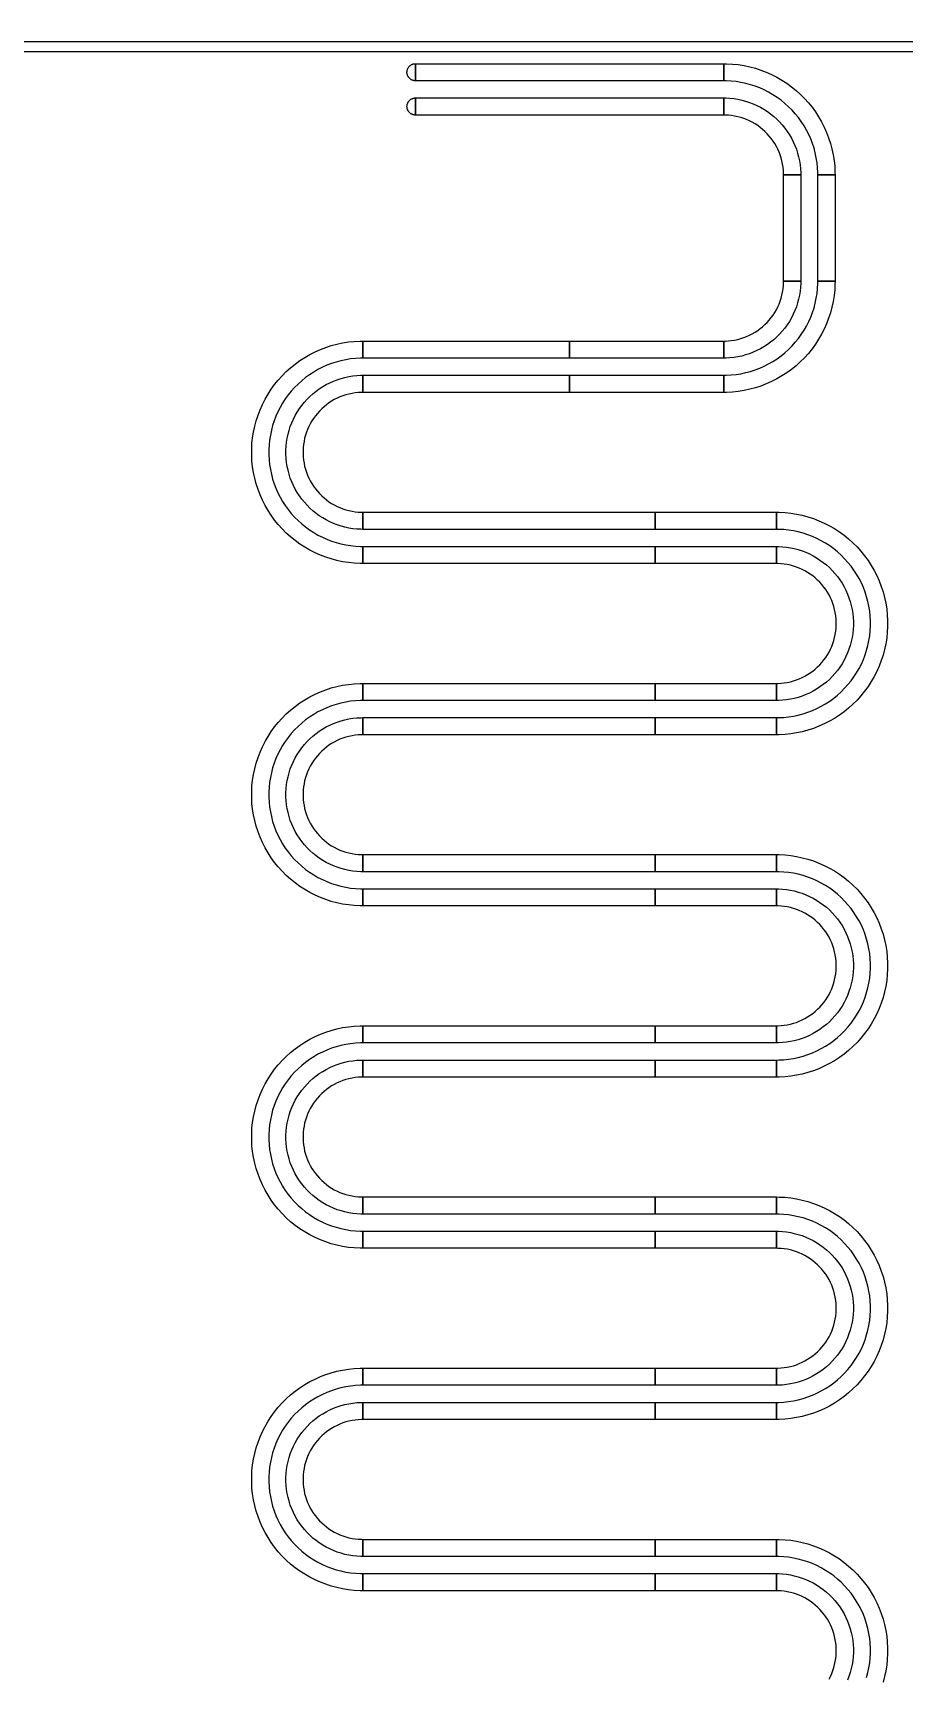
# Model space of a CAD drawing. Extents: x -50000 to 50000, y -50000 to 50000.
# Drawn here: x -32708 to -32200, y -26160 to -25200 of the extents above; entities that cross this region are included whole.
import ezdxf

# ---------------------------------------------------------------- set-up
doc = ezdxf.new("R2010")
doc.units = 0
for name, color, linetype in [('BASEMETAL', 3, 'CONTINUOUS'), ('BUSMAIN', 4, 'CONTINUOUS'), ('FRAME', 14, 'CONTINUOUS')]:
    doc.layers.add(name, color=color, linetype=linetype)

# ---------------------------------------------------------------- blocks, each defined once
blk = doc.blocks.new('CHIP_QSEARCH')
at = {"layer": 'BASEMETAL'}
for points in [[(3415, 3472), (3414.738, 3472.007), (3414.477, 3472.027), (3414.218, 3472.062), (3413.96, 3472.109), (3413.706, 3472.17), (3413.455, 3472.245), (3413.208, 3472.332), (3412.966, 3472.432), (3412.73, 3472.545), (3412.5, 3472.67), (3412.277, 3472.807), (3412.061, 3472.955), (3411.853, 3473.114), (3411.654, 3473.284), (3411.464, 3473.464), (3411.284, 3473.654), (3411.114, 3473.853), (3410.955, 3474.061), (3410.807, 3474.277), (3410.67, 3474.5), (3410.545, 3474.73), (3410.432, 3474.966), (3410.332, 3475.208), (3410.245, 3475.455), (3410.17, 3475.706), (3410.109, 3475.96), (3410.062, 3476.218), (3410.027, 3476.477), (3410.007, 3476.738), (3410, 3477), (3410.007, 3477.262), (3410.027, 3477.523), (3410.062, 3477.782), (3410.109, 3478.04), (3410.17, 3478.294), (3410.245, 3478.545), (3410.332, 3478.792), (3410.432, 3479.034), (3410.545, 3479.27), (3410.67, 3479.5), (3410.807, 3479.723), (3410.955, 3479.939), (3411.114, 3480.147), (3411.284, 3480.346), (3411.464, 3480.536), (3411.654, 3480.716), (3411.853, 3480.886), (3412.061, 3481.045), (3412.277, 3481.193), (3412.5, 3481.33), (3412.73, 3481.455), (3412.966, 3481.568), (3413.208, 3481.668), (3413.455, 3481.755), (3413.706, 3481.83), (3413.96, 3481.891), (3414.218, 3481.938), (3414.477, 3481.973), (3414.738, 3481.993), (3415, 3482)], [(3415, 3472), (3415, 3482), (3595, 3482), (3595, 3472)], [(3650, 3417), (3649.981, 3418.44), (3649.83, 3421.315), (3649.529, 3424.179), (3649.079, 3427.023), (3648.48, 3429.839), (3647.735, 3432.621), (3646.845, 3435.359), (3645.813, 3438.048), (3644.642, 3440.678), (3643.335, 3443.244), (3641.895, 3445.737), (3640.327, 3448.152), (3638.634, 3450.482), (3636.822, 3452.72), (3634.896, 3454.86), (3632.86, 3456.896), (3630.72, 3458.822), (3628.482, 3460.634), (3626.152, 3462.327), (3623.737, 3463.895), (3621.244, 3465.335), (3618.678, 3466.642), (3616.048, 3467.813), (3613.359, 3468.845), (3610.621, 3469.735), (3607.839, 3470.48), (3605.023, 3471.079), (3602.179, 3471.529), (3599.315, 3471.83), (3596.44, 3471.981), (3595, 3472), (3595, 3482), (3596.702, 3481.978), (3600.1, 3481.8), (3603.484, 3481.444), (3606.845, 3480.912), (3610.174, 3480.204), (3613.461, 3479.323), (3616.697, 3478.272), (3619.874, 3477.052), (3622.983, 3475.668), (3626.015, 3474.123), (3628.962, 3472.422), (3631.816, 3470.568), (3634.569, 3468.568), (3637.214, 3466.426), (3639.743, 3464.149), (3642.149, 3461.743), (3644.426, 3459.214), (3646.568, 3456.569), (3648.568, 3453.816), (3650.422, 3450.962), (3652.123, 3448.015), (3653.668, 3444.983), (3655.052, 3441.874), (3656.272, 3438.697), (3657.323, 3435.461), (3658.204, 3432.174), (3658.912, 3428.845), (3659.444, 3425.484), (3659.8, 3422.1), (3659.978, 3418.702), (3660, 3417)], [(3415, 3452), (3414.738, 3452.007), (3414.477, 3452.027), (3414.218, 3452.062), (3413.96, 3452.109), (3413.706, 3452.17), (3413.455, 3452.245), (3413.208, 3452.332), (3412.966, 3452.432), (3412.73, 3452.545), (3412.5, 3452.67), (3412.277, 3452.807), (3412.061, 3452.955), (3411.853, 3453.114), (3411.654, 3453.284), (3411.464, 3453.464), (3411.284, 3453.654), (3411.114, 3453.853), (3410.955, 3454.061), (3410.807, 3454.277), (3410.67, 3454.5), (3410.545, 3454.73), (3410.432, 3454.966), (3410.332, 3455.208), (3410.245, 3455.455), (3410.17, 3455.706), (3410.109, 3455.96), (3410.062, 3456.218), (3410.027, 3456.477), (3410.007, 3456.738), (3410, 3457), (3410.007, 3457.262), (3410.027, 3457.523), (3410.062, 3457.782), (3410.109, 3458.04), (3410.17, 3458.294), (3410.245, 3458.545), (3410.332, 3458.792), (3410.432, 3459.034), (3410.545, 3459.27), (3410.67, 3459.5), (3410.807, 3459.723), (3410.955, 3459.939), (3411.114, 3460.147), (3411.284, 3460.346), (3411.464, 3460.536), (3411.654, 3460.716), (3411.853, 3460.886), (3412.061, 3461.045), (3412.277, 3461.193), (3412.5, 3461.33), (3412.73, 3461.455), (3412.966, 3461.568), (3413.208, 3461.668), (3413.455, 3461.755), (3413.706, 3461.83), (3413.96, 3461.891), (3414.218, 3461.938), (3414.477, 3461.973), (3414.738, 3461.993), (3415, 3462)], [(3415, 3452), (3415, 3462), (3595, 3462), (3595, 3452)], [(3630, 3417), (3629.988, 3417.916), (3629.892, 3419.746), (3629.701, 3421.568), (3629.414, 3423.378), (3629.033, 3425.171), (3628.559, 3426.941), (3627.992, 3428.683), (3627.336, 3430.394), (3626.59, 3432.068), (3625.759, 3433.701), (3624.842, 3435.287), (3623.844, 3436.824), (3622.767, 3438.307), (3621.614, 3439.731), (3620.388, 3441.092), (3619.092, 3442.388), (3617.731, 3443.614), (3616.307, 3444.767), (3614.824, 3445.844), (3613.287, 3446.842), (3611.701, 3447.759), (3610.068, 3448.59), (3608.394, 3449.336), (3606.683, 3449.992), (3604.941, 3450.559), (3603.171, 3451.033), (3601.378, 3451.414), (3599.568, 3451.701), (3597.746, 3451.892), (3595.916, 3451.988), (3595, 3452), (3595, 3462), (3596.178, 3461.985), (3598.531, 3461.861), (3600.874, 3461.615), (3603.201, 3461.246), (3605.505, 3460.757), (3607.781, 3460.147), (3610.021, 3459.419), (3612.221, 3458.575), (3614.373, 3457.616), (3616.472, 3456.547), (3618.512, 3455.369), (3620.488, 3454.086), (3622.394, 3452.701), (3624.225, 3451.218), (3625.976, 3449.642), (3627.642, 3447.976), (3629.218, 3446.225), (3630.701, 3444.394), (3632.086, 3442.488), (3633.369, 3440.512), (3634.547, 3438.472), (3635.616, 3436.373), (3636.575, 3434.221), (3637.419, 3432.021), (3638.147, 3429.781), (3638.757, 3427.505), (3639.246, 3425.201), (3639.615, 3422.874), (3639.861, 3420.531), (3639.985, 3418.178), (3640, 3417)], [(3630, 3355), (3630, 3417), (3640, 3417), (3640, 3355)], [(3650, 3355), (3650, 3417), (3660, 3417), (3660, 3355)], [(3595, 3290), (3595, 3300), (3596.44, 3300.019), (3599.315, 3300.17), (3602.179, 3300.471), (3605.023, 3300.921), (3607.839, 3301.52), (3610.621, 3302.265), (3613.359, 3303.155), (3616.048, 3304.187), (3618.678, 3305.358), (3621.244, 3306.665), (3623.737, 3308.105), (3626.152, 3309.673), (3628.482, 3311.366), (3630.72, 3313.178), (3632.86, 3315.104), (3634.896, 3317.14), (3636.822, 3319.28), (3638.634, 3321.518), (3640.327, 3323.848), (3641.895, 3326.263), (3643.335, 3328.756), (3644.642, 3331.322), (3645.813, 3333.952), (3646.845, 3336.641), (3647.735, 3339.379), (3648.48, 3342.161), (3649.079, 3344.977), (3649.529, 3347.821), (3649.83, 3350.685), (3649.981, 3353.56), (3650, 3355), (3660, 3355), (3659.978, 3353.298), (3659.8, 3349.9), (3659.444, 3346.516), (3658.912, 3343.155), (3658.204, 3339.826), (3657.323, 3336.539), (3656.272, 3333.303), (3655.052, 3330.126), (3653.668, 3327.017), (3652.123, 3323.985), (3650.422, 3321.038), (3648.568, 3318.184), (3646.568, 3315.431), (3644.426, 3312.786), (3642.149, 3310.257), (3639.743, 3307.851), (3637.214, 3305.574), (3634.569, 3303.432), (3631.816, 3301.432), (3628.962, 3299.578), (3626.015, 3297.877), (3622.983, 3296.332), (3619.874, 3294.948), (3616.697, 3293.728), (3613.461, 3292.677), (3610.174, 3291.796), (3606.845, 3291.088), (3603.484, 3290.556), (3600.1, 3290.2), (3596.702, 3290.022)], [(3595, 3310), (3595, 3320), (3595.916, 3320.012), (3597.746, 3320.108), (3599.568, 3320.299), (3601.378, 3320.586), (3603.171, 3320.967), (3604.941, 3321.441), (3606.683, 3322.008), (3608.394, 3322.664), (3610.068, 3323.41), (3611.701, 3324.241), (3613.287, 3325.158), (3614.824, 3326.156), (3616.307, 3327.233), (3617.731, 3328.386), (3619.092, 3329.612), (3620.388, 3330.908), (3621.614, 3332.269), (3622.767, 3333.693), (3623.844, 3335.176), (3624.842, 3336.713), (3625.759, 3338.299), (3626.59, 3339.932), (3627.336, 3341.606), (3627.992, 3343.317), (3628.559, 3345.059), (3629.033, 3346.829), (3629.414, 3348.622), (3629.701, 3350.432), (3629.892, 3352.254), (3629.988, 3354.084), (3630, 3355), (3640, 3355), (3639.985, 3353.822), (3639.861, 3351.469), (3639.615, 3349.126), (3639.246, 3346.799), (3638.757, 3344.495), (3638.147, 3342.219), (3637.419, 3339.979), (3636.575, 3337.779), (3635.616, 3335.627), (3634.547, 3333.528), (3633.369, 3331.488), (3632.086, 3329.512), (3630.701, 3327.606), (3629.218, 3325.775), (3627.642, 3324.024), (3625.976, 3322.358), (3624.225, 3320.782), (3622.394, 3319.299), (3620.488, 3317.914), (3618.512, 3316.631), (3616.472, 3315.453), (3614.373, 3314.384), (3612.221, 3313.425), (3610.021, 3312.581), (3607.781, 3311.853), (3605.505, 3311.243), (3603.201, 3310.754), (3600.874, 3310.385), (3598.531, 3310.139), (3596.178, 3310.015)], [(3384.266, 3190), (3382.565, 3190.022), (3379.166, 3190.2), (3375.782, 3190.556), (3372.421, 3191.088), (3369.092, 3191.796), (3365.805, 3192.677), (3362.569, 3193.728), (3359.392, 3194.948), (3356.283, 3196.332), (3353.251, 3197.877), (3350.304, 3199.578), (3347.45, 3201.432), (3344.697, 3203.432), (3342.052, 3205.574), (3339.523, 3207.851), (3337.117, 3210.257), (3334.84, 3212.786), (3332.698, 3215.431), (3330.698, 3218.184), (3328.844, 3221.038), (3327.143, 3223.985), (3325.598, 3227.017), (3324.214, 3230.126), (3322.994, 3233.303), (3321.943, 3236.539), (3321.062, 3239.826), (3320.354, 3243.155), (3319.822, 3246.516), (3319.466, 3249.9), (3319.288, 3253.298), (3319.288, 3256.702), (3319.466, 3260.1), (3319.822, 3263.484), (3320.354, 3266.845), (3321.062, 3270.174), (3321.943, 3273.461), (3322.994, 3276.697), (3324.214, 3279.874), (3325.598, 3282.983), (3327.143, 3286.015), (3328.844, 3288.962), (3330.698, 3291.816), (3332.698, 3294.569), (3334.84, 3297.214), (3337.117, 3299.743), (3339.523, 3302.149), (3342.052, 3304.426), (3344.697, 3306.568), (3347.45, 3308.568), (3350.304, 3310.422), (3353.251, 3312.123), (3356.283, 3313.668), (3359.392, 3315.052), (3362.569, 3316.272), (3365.805, 3317.323), (3369.092, 3318.204), (3372.421, 3318.912), (3375.782, 3319.444), (3379.166, 3319.8), (3382.565, 3319.978), (3384.266, 3320), (3384.266, 3310), (3382.826, 3309.981), (3379.951, 3309.83), (3377.087, 3309.529), (3374.243, 3309.079), (3371.427, 3308.48), (3368.645, 3307.735), (3365.907, 3306.845), (3363.218, 3305.813), (3360.588, 3304.642), (3358.022, 3303.335), (3355.529, 3301.895), (3353.114, 3300.327), (3350.784, 3298.634), (3348.546, 3296.822), (3346.407, 3294.896), (3344.37, 3292.86), (3342.444, 3290.72), (3340.632, 3288.482), (3338.939, 3286.152), (3337.371, 3283.737), (3335.931, 3281.244), (3334.624, 3278.678), (3333.453, 3276.048), (3332.421, 3273.359), (3331.531, 3270.621), (3330.786, 3267.839), (3330.187, 3265.023), (3329.737, 3262.179), (3329.436, 3259.315), (3329.285, 3256.44), (3329.285, 3253.56), (3329.436, 3250.685), (3329.737, 3247.821), (3330.187, 3244.977), (3330.786, 3242.161), (3331.531, 3239.379), (3332.421, 3236.641), (3333.453, 3233.952), (3334.624, 3231.322), (3335.931, 3228.756), (3337.371, 3226.263), (3338.939, 3223.848), (3340.632, 3221.518), (3342.444, 3219.28), (3344.37, 3217.14), (3346.407, 3215.104), (3348.546, 3213.178), (3350.784, 3211.366), (3353.114, 3209.673), (3355.529, 3208.105), (3358.022, 3206.665), (3360.588, 3205.358), (3363.218, 3204.187), (3365.907, 3203.155), (3368.645, 3202.265), (3371.427, 3201.52), (3374.243, 3200.921), (3377.087, 3200.471), (3379.951, 3200.17), (3382.826, 3200.019), (3384.266, 3200)], [(3384.266, 3310), (3384.266, 3320), (3505, 3320), (3505, 3310)], [(3505, 3310), (3505, 3320), (3595, 3320), (3595, 3310)], [(3384.266, 3210), (3383.088, 3210.015), (3380.735, 3210.139), (3378.392, 3210.385), (3376.065, 3210.754), (3373.761, 3211.243), (3371.485, 3211.853), (3369.245, 3212.581), (3367.045, 3213.425), (3364.893, 3214.384), (3362.794, 3215.453), (3360.754, 3216.631), (3358.778, 3217.914), (3356.872, 3219.299), (3355.041, 3220.782), (3353.29, 3222.358), (3351.624, 3224.024), (3350.048, 3225.775), (3348.565, 3227.606), (3347.18, 3229.512), (3345.897, 3231.488), (3344.719, 3233.528), (3343.65, 3235.627), (3342.691, 3237.779), (3341.847, 3239.979), (3341.119, 3242.219), (3340.509, 3244.495), (3340.02, 3246.799), (3339.651, 3249.126), (3339.405, 3251.469), (3339.281, 3253.822), (3339.281, 3256.178), (3339.405, 3258.531), (3339.651, 3260.874), (3340.02, 3263.201), (3340.509, 3265.505), (3341.119, 3267.781), (3341.847, 3270.021), (3342.691, 3272.221), (3343.65, 3274.373), (3344.719, 3276.472), (3345.897, 3278.512), (3347.18, 3280.488), (3348.565, 3282.394), (3350.048, 3284.225), (3351.624, 3285.976), (3353.29, 3287.642), (3355.041, 3289.218), (3356.872, 3290.701), (3358.778, 3292.086), (3360.754, 3293.369), (3362.794, 3294.547), (3364.893, 3295.616), (3367.045, 3296.575), (3369.245, 3297.419), (3371.485, 3298.147), (3373.761, 3298.757), (3376.065, 3299.246), (3378.392, 3299.615), (3380.735, 3299.861), (3383.088, 3299.985), (3384.266, 3300), (3384.266, 3290), (3383.35, 3289.988), (3381.52, 3289.892), (3379.698, 3289.701), (3377.888, 3289.414), (3376.095, 3289.033), (3374.325, 3288.559), (3372.583, 3287.992), (3370.872, 3287.336), (3369.198, 3286.59), (3367.565, 3285.759), (3365.979, 3284.842), (3364.442, 3283.844), (3362.959, 3282.767), (3361.535, 3281.614), (3360.174, 3280.388), (3358.878, 3279.092), (3357.652, 3277.731), (3356.499, 3276.307), (3355.422, 3274.824), (3354.424, 3273.287), (3353.507, 3271.701), (3352.676, 3270.068), (3351.93, 3268.394), (3351.274, 3266.683), (3350.707, 3264.941), (3350.233, 3263.171), (3349.852, 3261.378), (3349.565, 3259.568), (3349.374, 3257.746), (3349.278, 3255.916), (3349.278, 3254.084), (3349.374, 3252.254), (3349.565, 3250.432), (3349.852, 3248.622), (3350.233, 3246.829), (3350.707, 3245.059), (3351.274, 3243.317), (3351.93, 3241.606), (3352.676, 3239.932), (3353.507, 3238.299), (3354.424, 3236.713), (3355.422, 3235.176), (3356.499, 3233.693), (3357.652, 3232.269), (3358.878, 3230.908), (3360.174, 3229.612), (3361.535, 3228.386), (3362.959, 3227.233), (3364.442, 3226.156), (3365.979, 3225.158), (3367.565, 3224.241), (3369.198, 3223.41), (3370.872, 3222.664), (3372.583, 3222.008), (3374.325, 3221.441), (3376.095, 3220.967), (3377.888, 3220.586), (3379.698, 3220.299), (3381.52, 3220.108), (3383.35, 3220.012), (3384.266, 3220)], [(3384.266, 3290), (3384.266, 3300), (3505, 3300), (3505, 3290)], [(3505, 3290), (3505, 3300), (3595, 3300), (3595, 3290)], [(3384.266, 3210), (3384.266, 3220), (3555, 3220), (3555, 3210)], [(3555, 3210), (3555, 3220), (3625.734, 3220), (3625.734, 3210)], [(3625.734, 3090), (3625.734, 3100), (3627.174, 3100.019), (3630.049, 3100.17), (3632.913, 3100.471), (3635.757, 3100.921), (3638.573, 3101.52), (3641.355, 3102.265), (3644.093, 3103.155), (3646.782, 3104.187), (3649.412, 3105.358), (3651.978, 3106.665), (3654.471, 3108.105), (3656.886, 3109.673), (3659.216, 3111.366), (3661.454, 3113.178), (3663.593, 3115.104), (3665.63, 3117.14), (3667.556, 3119.28), (3669.368, 3121.518), (3671.061, 3123.848), (3672.629, 3126.263), (3674.069, 3128.756), (3675.376, 3131.322), (3676.547, 3133.952), (3677.579, 3136.641), (3678.469, 3139.379), (3679.214, 3142.161), (3679.813, 3144.977), (3680.263, 3147.821), (3680.564, 3150.685), (3680.715, 3153.56), (3680.715, 3156.44), (3680.564, 3159.315), (3680.263, 3162.179), (3679.813, 3165.023), (3679.214, 3167.839), (3678.469, 3170.621), (3677.579, 3173.359), (3676.547, 3176.048), (3675.376, 3178.678), (3674.069, 3181.244), (3672.629, 3183.737), (3671.061, 3186.152), (3669.368, 3188.482), (3667.556, 3190.72), (3665.63, 3192.86), (3663.593, 3194.896), (3661.454, 3196.822), (3659.216, 3198.634), (3656.886, 3200.327), (3654.471, 3201.895), (3651.978, 3203.335), (3649.412, 3204.642), (3646.782, 3205.813), (3644.093, 3206.845), (3641.355, 3207.735), (3638.573, 3208.48), (3635.757, 3209.079), (3632.913, 3209.529), (3630.049, 3209.83), (3627.174, 3209.981), (3625.734, 3210), (3625.734, 3220), (3627.435, 3219.978), (3630.834, 3219.8), (3634.218, 3219.444), (3637.579, 3218.912), (3640.908, 3218.204), (3644.195, 3217.323), (3647.431, 3216.272), (3650.608, 3215.052), (3653.717, 3213.668), (3656.749, 3212.123), (3659.696, 3210.422), (3662.55, 3208.568), (3665.303, 3206.568), (3667.948, 3204.426), (3670.477, 3202.149), (3672.883, 3199.743), (3675.16, 3197.214), (3677.302, 3194.569), (3679.302, 3191.816), (3681.156, 3188.962), (3682.857, 3186.015), (3684.402, 3182.983), (3685.786, 3179.874), (3687.006, 3176.697), (3688.057, 3173.461), (3688.938, 3170.174), (3689.646, 3166.845), (3690.178, 3163.484), (3690.534, 3160.1), (3690.712, 3156.702), (3690.712, 3153.298), (3690.534, 3149.9), (3690.178, 3146.516), (3689.646, 3143.155), (3688.938, 3139.826), (3688.057, 3136.539), (3687.006, 3133.303), (3685.786, 3130.126), (3684.402, 3127.017), (3682.857, 3123.985), (3681.156, 3121.038), (3679.302, 3118.184), (3677.302, 3115.431), (3675.16, 3112.786), (3672.883, 3110.257), (3670.477, 3107.851), (3667.948, 3105.574), (3665.303, 3103.432), (3662.55, 3101.432), (3659.696, 3099.578), (3656.749, 3097.877), (3653.717, 3096.332), (3650.608, 3094.948), (3647.431, 3093.728), (3644.195, 3092.677), (3640.908, 3091.796), (3637.579, 3091.088), (3634.218, 3090.556), (3630.834, 3090.2), (3627.435, 3090.022)], [(3384.266, 3190), (3384.266, 3200), (3555, 3200), (3555, 3190)], [(3555, 3190), (3555, 3200), (3625.734, 3200), (3625.734, 3190)], [(3625.734, 3110), (3625.734, 3120), (3626.65, 3120.012), (3628.48, 3120.108), (3630.302, 3120.299), (3632.112, 3120.586), (3633.905, 3120.967), (3635.675, 3121.441), (3637.417, 3122.008), (3639.128, 3122.664), (3640.802, 3123.41), (3642.435, 3124.241), (3644.021, 3125.158), (3645.558, 3126.156), (3647.041, 3127.233), (3648.465, 3128.386), (3649.826, 3129.612), (3651.122, 3130.908), (3652.348, 3132.269), (3653.501, 3133.693), (3654.578, 3135.176), (3655.576, 3136.713), (3656.493, 3138.299), (3657.324, 3139.932), (3658.07, 3141.606), (3658.726, 3143.317), (3659.293, 3145.059), (3659.767, 3146.829), (3660.148, 3148.622), (3660.435, 3150.432), (3660.626, 3152.254), (3660.722, 3154.084), (3660.722, 3155.916), (3660.626, 3157.746), (3660.435, 3159.568), (3660.148, 3161.378), (3659.767, 3163.171), (3659.293, 3164.941), (3658.726, 3166.683), (3658.07, 3168.394), (3657.324, 3170.068), (3656.493, 3171.701), (3655.576, 3173.287), (3654.578, 3174.824), (3653.501, 3176.307), (3652.348, 3177.731), (3651.122, 3179.092), (3649.826, 3180.388), (3648.465, 3181.614), (3647.041, 3182.767), (3645.558, 3183.844), (3644.021, 3184.842), (3642.435, 3185.759), (3640.802, 3186.59), (3639.128, 3187.336), (3637.417, 3187.992), (3635.675, 3188.559), (3633.905, 3189.033), (3632.112, 3189.414), (3630.302, 3189.701), (3628.48, 3189.892), (3626.65, 3189.988), (3625.734, 3190), (3625.734, 3200), (3626.912, 3199.985), (3629.265, 3199.861), (3631.608, 3199.615), (3633.935, 3199.246), (3636.239, 3198.757), (3638.515, 3198.147), (3640.755, 3197.419), (3642.955, 3196.575), (3645.107, 3195.616), (3647.206, 3194.547), (3649.246, 3193.369), (3651.222, 3192.086), (3653.128, 3190.701), (3654.959, 3189.218), (3656.71, 3187.642), (3658.376, 3185.976), (3659.952, 3184.225), (3661.435, 3182.394), (3662.82, 3180.488), (3664.103, 3178.512), (3665.281, 3176.472), (3666.35, 3174.373), (3667.309, 3172.221), (3668.153, 3170.021), (3668.881, 3167.781), (3669.491, 3165.505), (3669.98, 3163.201), (3670.349, 3160.874), (3670.595, 3158.531), (3670.719, 3156.178), (3670.719, 3153.822), (3670.595, 3151.469), (3670.349, 3149.126), (3669.98, 3146.799), (3669.491, 3144.495), (3668.881, 3142.219), (3668.153, 3139.979), (3667.309, 3137.779), (3666.35, 3135.627), (3665.281, 3133.528), (3664.103, 3131.488), (3662.82, 3129.512), (3661.435, 3127.606), (3659.952, 3125.775), (3658.376, 3124.024), (3656.71, 3122.358), (3654.959, 3120.782), (3653.128, 3119.299), (3651.222, 3117.914), (3649.246, 3116.631), (3647.206, 3115.453), (3645.107, 3114.384), (3642.955, 3113.425), (3640.755, 3112.581), (3638.515, 3111.853), (3636.239, 3111.243), (3633.935, 3110.754), (3631.608, 3110.385), (3629.265, 3110.139), (3626.912, 3110.015)], [(3384.266, 2990), (3382.565, 2990.022), (3379.166, 2990.2), (3375.782, 2990.556), (3372.421, 2991.088), (3369.092, 2991.796), (3365.805, 2992.677), (3362.569, 2993.728), (3359.392, 2994.948), (3356.283, 2996.332), (3353.251, 2997.877), (3350.304, 2999.578), (3347.45, 3001.432), (3344.697, 3003.432), (3342.052, 3005.574), (3339.523, 3007.851), (3337.117, 3010.257), (3334.84, 3012.786), (3332.698, 3015.431), (3330.698, 3018.184), (3328.844, 3021.038), (3327.143, 3023.985), (3325.598, 3027.017), (3324.214, 3030.126), (3322.994, 3033.303), (3321.943, 3036.539), (3321.062, 3039.826), (3320.354, 3043.155), (3319.822, 3046.516), (3319.466, 3049.9), (3319.288, 3053.298), (3319.288, 3056.702), (3319.466, 3060.1), (3319.822, 3063.484), (3320.354, 3066.845), (3321.062, 3070.174), (3321.943, 3073.461), (3322.994, 3076.697), (3324.214, 3079.874), (3325.598, 3082.983), (3327.143, 3086.015), (3328.844, 3088.962), (3330.698, 3091.816), (3332.698, 3094.569), (3334.84, 3097.214), (3337.117, 3099.743), (3339.523, 3102.149), (3342.052, 3104.426), (3344.697, 3106.568), (3347.45, 3108.568), (3350.304, 3110.422), (3353.251, 3112.123), (3356.283, 3113.668), (3359.392, 3115.052), (3362.569, 3116.272), (3365.805, 3117.323), (3369.092, 3118.204), (3372.421, 3118.912), (3375.782, 3119.444), (3379.166, 3119.8), (3382.565, 3119.978), (3384.266, 3120), (3384.266, 3110), (3382.826, 3109.981), (3379.951, 3109.83), (3377.087, 3109.529), (3374.243, 3109.079), (3371.427, 3108.48), (3368.645, 3107.735), (3365.907, 3106.845), (3363.218, 3105.813), (3360.588, 3104.642), (3358.022, 3103.335), (3355.529, 3101.895), (3353.114, 3100.327), (3350.784, 3098.634), (3348.546, 3096.822), (3346.407, 3094.896), (3344.37, 3092.86), (3342.444, 3090.72), (3340.632, 3088.482), (3338.939, 3086.152), (3337.371, 3083.737), (3335.931, 3081.244), (3334.624, 3078.678), (3333.453, 3076.048), (3332.421, 3073.359), (3331.531, 3070.621), (3330.786, 3067.839), (3330.187, 3065.023), (3329.737, 3062.179), (3329.436, 3059.315), (3329.285, 3056.44), (3329.285, 3053.56), (3329.436, 3050.685), (3329.737, 3047.821), (3330.187, 3044.977), (3330.786, 3042.161), (3331.531, 3039.379), (3332.421, 3036.641), (3333.453, 3033.952), (3334.624, 3031.322), (3335.931, 3028.756), (3337.371, 3026.263), (3338.939, 3023.848), (3340.632, 3021.518), (3342.444, 3019.28), (3344.37, 3017.14), (3346.407, 3015.104), (3348.546, 3013.178), (3350.784, 3011.366), (3353.114, 3009.673), (3355.529, 3008.105), (3358.022, 3006.665), (3360.588, 3005.358), (3363.218, 3004.187), (3365.907, 3003.155), (3368.645, 3002.265), (3371.427, 3001.52), (3374.243, 3000.921), (3377.087, 3000.471), (3379.951, 3000.17), (3382.826, 3000.019), (3384.266, 3000)], [(3384.266, 3110), (3384.266, 3120), (3555, 3120), (3555, 3110)], [(3555, 3110), (3555, 3120), (3625.734, 3120), (3625.734, 3110)], [(3384.266, 3010), (3383.088, 3010.015), (3380.735, 3010.139), (3378.392, 3010.385), (3376.065, 3010.754), (3373.761, 3011.243), (3371.485, 3011.853), (3369.245, 3012.581), (3367.045, 3013.425), (3364.893, 3014.384), (3362.794, 3015.453), (3360.754, 3016.631), (3358.778, 3017.914), (3356.872, 3019.299), (3355.041, 3020.782), (3353.29, 3022.358), (3351.624, 3024.024), (3350.048, 3025.775), (3348.565, 3027.606), (3347.18, 3029.512), (3345.897, 3031.488), (3344.719, 3033.528), (3343.65, 3035.627), (3342.691, 3037.779), (3341.847, 3039.979), (3341.119, 3042.219), (3340.509, 3044.495), (3340.02, 3046.799), (3339.651, 3049.126), (3339.405, 3051.469), (3339.281, 3053.822), (3339.281, 3056.178), (3339.405, 3058.531), (3339.651, 3060.874), (3340.02, 3063.201), (3340.509, 3065.505), (3341.119, 3067.781), (3341.847, 3070.021), (3342.691, 3072.221), (3343.65, 3074.373), (3344.719, 3076.472), (3345.897, 3078.512), (3347.18, 3080.488), (3348.565, 3082.394), (3350.048, 3084.225), (3351.624, 3085.976), (3353.29, 3087.642), (3355.041, 3089.218), (3356.872, 3090.701), (3358.778, 3092.086), (3360.754, 3093.369), (3362.794, 3094.547), (3364.893, 3095.616), (3367.045, 3096.575), (3369.245, 3097.419), (3371.485, 3098.147), (3373.761, 3098.757), (3376.065, 3099.246), (3378.392, 3099.615), (3380.735, 3099.861), (3383.088, 3099.985), (3384.266, 3100), (3384.266, 3090), (3383.35, 3089.988), (3381.52, 3089.892), (3379.698, 3089.701), (3377.888, 3089.414), (3376.095, 3089.033), (3374.325, 3088.559), (3372.583, 3087.992), (3370.872, 3087.336), (3369.198, 3086.59), (3367.565, 3085.759), (3365.979, 3084.842), (3364.442, 3083.844), (3362.959, 3082.767), (3361.535, 3081.614), (3360.174, 3080.388), (3358.878, 3079.092), (3357.652, 3077.731), (3356.499, 3076.307), (3355.422, 3074.824), (3354.424, 3073.287), (3353.507, 3071.701), (3352.676, 3070.068), (3351.93, 3068.394), (3351.274, 3066.683), (3350.707, 3064.941), (3350.233, 3063.171), (3349.852, 3061.378), (3349.565, 3059.568), (3349.374, 3057.746), (3349.278, 3055.916), (3349.278, 3054.084), (3349.374, 3052.254), (3349.565, 3050.432), (3349.852, 3048.622), (3350.233, 3046.829), (3350.707, 3045.059), (3351.274, 3043.317), (3351.93, 3041.606), (3352.676, 3039.932), (3353.507, 3038.299), (3354.424, 3036.713), (3355.422, 3035.176), (3356.499, 3033.693), (3357.652, 3032.269), (3358.878, 3030.908), (3360.174, 3029.612), (3361.535, 3028.386), (3362.959, 3027.233), (3364.442, 3026.156), (3365.979, 3025.158), (3367.565, 3024.241), (3369.198, 3023.41), (3370.872, 3022.664), (3372.583, 3022.008), (3374.325, 3021.441), (3376.095, 3020.967), (3377.888, 3020.586), (3379.698, 3020.299), (3381.52, 3020.108), (3383.35, 3020.012), (3384.266, 3020)], [(3384.266, 3090), (3384.266, 3100), (3555, 3100), (3555, 3090)], [(3555, 3090), (3555, 3100), (3625.734, 3100), (3625.734, 3090)], [(3384.266, 3010), (3384.266, 3020), (3555, 3020), (3555, 3010)], [(3555, 3010), (3555, 3020), (3625.734, 3020), (3625.734, 3010)], [(3625.734, 2890), (3625.734, 2900), (3627.174, 2900.019), (3630.049, 2900.17), (3632.913, 2900.471), (3635.757, 2900.921), (3638.573, 2901.52), (3641.355, 2902.265), (3644.093, 2903.155), (3646.782, 2904.187), (3649.412, 2905.358), (3651.978, 2906.665), (3654.471, 2908.105), (3656.886, 2909.673), (3659.216, 2911.366), (3661.454, 2913.178), (3663.593, 2915.104), (3665.63, 2917.14), (3667.556, 2919.28), (3669.368, 2921.518), (3671.061, 2923.848), (3672.629, 2926.263), (3674.069, 2928.756), (3675.376, 2931.322), (3676.547, 2933.952), (3677.579, 2936.641), (3678.469, 2939.379), (3679.214, 2942.161), (3679.813, 2944.977), (3680.263, 2947.821), (3680.564, 2950.685), (3680.715, 2953.56), (3680.715, 2956.44), (3680.564, 2959.315), (3680.263, 2962.179), (3679.813, 2965.023), (3679.214, 2967.839), (3678.469, 2970.621), (3677.579, 2973.359), (3676.547, 2976.048), (3675.376, 2978.678), (3674.069, 2981.244), (3672.629, 2983.737), (3671.061, 2986.152), (3669.368, 2988.482), (3667.556, 2990.72), (3665.63, 2992.86), (3663.593, 2994.896), (3661.454, 2996.822), (3659.216, 2998.634), (3656.886, 3000.327), (3654.471, 3001.895), (3651.978, 3003.335), (3649.412, 3004.642), (3646.782, 3005.813), (3644.093, 3006.845), (3641.355, 3007.735), (3638.573, 3008.48), (3635.757, 3009.079), (3632.913, 3009.529), (3630.049, 3009.83), (3627.174, 3009.981), (3625.734, 3010), (3625.734, 3020), (3627.435, 3019.978), (3630.834, 3019.8), (3634.218, 3019.444), (3637.579, 3018.912), (3640.908, 3018.204), (3644.195, 3017.323), (3647.431, 3016.272), (3650.608, 3015.052), (3653.717, 3013.668), (3656.749, 3012.123), (3659.696, 3010.422), (3662.55, 3008.568), (3665.303, 3006.568), (3667.948, 3004.426), (3670.477, 3002.149), (3672.883, 2999.743), (3675.16, 2997.214), (3677.302, 2994.569), (3679.302, 2991.816), (3681.156, 2988.962), (3682.857, 2986.015), (3684.402, 2982.983), (3685.786, 2979.874), (3687.006, 2976.697), (3688.057, 2973.461), (3688.938, 2970.174), (3689.646, 2966.845), (3690.178, 2963.484), (3690.534, 2960.1), (3690.712, 2956.702), (3690.712, 2953.298), (3690.534, 2949.9), (3690.178, 2946.516), (3689.646, 2943.155), (3688.938, 2939.826), (3688.057, 2936.539), (3687.006, 2933.303), (3685.786, 2930.126), (3684.402, 2927.017), (3682.857, 2923.985), (3681.156, 2921.038), (3679.302, 2918.184), (3677.302, 2915.431), (3675.16, 2912.786), (3672.883, 2910.257), (3670.477, 2907.851), (3667.948, 2905.574), (3665.303, 2903.432), (3662.55, 2901.432), (3659.696, 2899.578), (3656.749, 2897.877), (3653.717, 2896.332), (3650.608, 2894.948), (3647.431, 2893.728), (3644.195, 2892.677), (3640.908, 2891.796), (3637.579, 2891.088), (3634.218, 2890.556), (3630.834, 2890.2), (3627.435, 2890.022)], [(3384.266, 2990), (3384.266, 3000), (3555, 3000), (3555, 2990)], [(3555, 2990), (3555, 3000), (3625.734, 3000), (3625.734, 2990)], [(3625.734, 2910), (3625.734, 2920), (3626.65, 2920.012), (3628.48, 2920.108), (3630.302, 2920.299), (3632.112, 2920.586), (3633.905, 2920.967), (3635.675, 2921.441), (3637.417, 2922.008), (3639.128, 2922.664), (3640.802, 2923.41), (3642.435, 2924.241), (3644.021, 2925.158), (3645.558, 2926.156), (3647.041, 2927.233), (3648.465, 2928.386), (3649.826, 2929.612), (3651.122, 2930.908), (3652.348, 2932.269), (3653.501, 2933.693), (3654.578, 2935.176), (3655.576, 2936.713), (3656.493, 2938.299), (3657.324, 2939.932), (3658.07, 2941.606), (3658.726, 2943.317), (3659.293, 2945.059), (3659.767, 2946.829), (3660.148, 2948.622), (3660.435, 2950.432), (3660.626, 2952.254), (3660.722, 2954.084), (3660.722, 2955.916), (3660.626, 2957.746), (3660.435, 2959.568), (3660.148, 2961.378), (3659.767, 2963.171), (3659.293, 2964.941), (3658.726, 2966.683), (3658.07, 2968.394), (3657.324, 2970.068), (3656.493, 2971.701), (3655.576, 2973.287), (3654.578, 2974.824), (3653.501, 2976.307), (3652.348, 2977.731), (3651.122, 2979.092), (3649.826, 2980.388), (3648.465, 2981.614), (3647.041, 2982.767), (3645.558, 2983.844), (3644.021, 2984.842), (3642.435, 2985.759), (3640.802, 2986.59), (3639.128, 2987.336), (3637.417, 2987.992), (3635.675, 2988.559), (3633.905, 2989.033), (3632.112, 2989.414), (3630.302, 2989.701), (3628.48, 2989.892), (3626.65, 2989.988), (3625.734, 2990), (3625.734, 3000), (3626.912, 2999.985), (3629.265, 2999.861), (3631.608, 2999.615), (3633.935, 2999.246), (3636.239, 2998.757), (3638.515, 2998.147), (3640.755, 2997.419), (3642.955, 2996.575), (3645.107, 2995.616), (3647.206, 2994.547), (3649.246, 2993.369), (3651.222, 2992.086), (3653.128, 2990.701), (3654.959, 2989.218), (3656.71, 2987.642), (3658.376, 2985.976), (3659.952, 2984.225), (3661.435, 2982.394), (3662.82, 2980.488), (3664.103, 2978.512), (3665.281, 2976.472), (3666.35, 2974.373), (3667.309, 2972.221), (3668.153, 2970.021), (3668.881, 2967.781), (3669.491, 2965.505), (3669.98, 2963.201), (3670.349, 2960.874), (3670.595, 2958.531), (3670.719, 2956.178), (3670.719, 2953.822), (3670.595, 2951.469), (3670.349, 2949.126), (3669.98, 2946.799), (3669.491, 2944.495), (3668.881, 2942.219), (3668.153, 2939.979), (3667.309, 2937.779), (3666.35, 2935.627), (3665.281, 2933.528), (3664.103, 2931.488), (3662.82, 2929.512), (3661.435, 2927.606), (3659.952, 2925.775), (3658.376, 2924.024), (3656.71, 2922.358), (3654.959, 2920.782), (3653.128, 2919.299), (3651.222, 2917.914), (3649.246, 2916.631), (3647.206, 2915.453), (3645.107, 2914.384), (3642.955, 2913.425), (3640.755, 2912.581), (3638.515, 2911.853), (3636.239, 2911.243), (3633.935, 2910.754), (3631.608, 2910.385), (3629.265, 2910.139), (3626.912, 2910.015)], [(3384.266, 2790), (3382.565, 2790.022), (3379.166, 2790.2), (3375.782, 2790.556), (3372.421, 2791.088), (3369.092, 2791.796), (3365.805, 2792.677), (3362.569, 2793.728), (3359.392, 2794.948), (3356.283, 2796.332), (3353.251, 2797.877), (3350.304, 2799.578), (3347.45, 2801.432), (3344.697, 2803.432), (3342.052, 2805.574), (3339.523, 2807.851), (3337.117, 2810.257), (3334.84, 2812.786), (3332.698, 2815.431), (3330.698, 2818.184), (3328.844, 2821.038), (3327.143, 2823.985), (3325.598, 2827.017), (3324.214, 2830.126), (3322.994, 2833.303), (3321.943, 2836.539), (3321.062, 2839.826), (3320.354, 2843.155), (3319.822, 2846.516), (3319.466, 2849.9), (3319.288, 2853.298), (3319.288, 2856.702), (3319.466, 2860.1), (3319.822, 2863.484), (3320.354, 2866.845), (3321.062, 2870.174), (3321.943, 2873.461), (3322.994, 2876.697), (3324.214, 2879.874), (3325.598, 2882.983), (3327.143, 2886.015), (3328.844, 2888.962), (3330.698, 2891.816), (3332.698, 2894.569), (3334.84, 2897.214), (3337.117, 2899.743), (3339.523, 2902.149), (3342.052, 2904.426), (3344.697, 2906.568), (3347.45, 2908.568), (3350.304, 2910.422), (3353.251, 2912.123), (3356.283, 2913.668), (3359.392, 2915.052), (3362.569, 2916.272), (3365.805, 2917.323), (3369.092, 2918.204), (3372.421, 2918.912), (3375.782, 2919.444), (3379.166, 2919.8), (3382.565, 2919.978), (3384.266, 2920), (3384.266, 2910), (3382.826, 2909.981), (3379.951, 2909.83), (3377.087, 2909.529), (3374.243, 2909.079), (3371.427, 2908.48), (3368.645, 2907.735), (3365.907, 2906.845), (3363.218, 2905.813), (3360.588, 2904.642), (3358.022, 2903.335), (3355.529, 2901.895), (3353.114, 2900.327), (3350.784, 2898.634), (3348.546, 2896.822), (3346.407, 2894.896), (3344.37, 2892.86), (3342.444, 2890.72), (3340.632, 2888.482), (3338.939, 2886.152), (3337.371, 2883.737), (3335.931, 2881.244), (3334.624, 2878.678), (3333.453, 2876.048), (3332.421, 2873.359), (3331.531, 2870.621), (3330.786, 2867.839), (3330.187, 2865.023), (3329.737, 2862.179), (3329.436, 2859.315), (3329.285, 2856.44), (3329.285, 2853.56), (3329.436, 2850.685), (3329.737, 2847.821), (3330.187, 2844.977), (3330.786, 2842.161), (3331.531, 2839.379), (3332.421, 2836.641), (3333.453, 2833.952), (3334.624, 2831.322), (3335.931, 2828.756), (3337.371, 2826.263), (3338.939, 2823.848), (3340.632, 2821.518), (3342.444, 2819.28), (3344.37, 2817.14), (3346.407, 2815.104), (3348.546, 2813.178), (3350.784, 2811.366), (3353.114, 2809.673), (3355.529, 2808.105), (3358.022, 2806.665), (3360.588, 2805.358), (3363.218, 2804.187), (3365.907, 2803.155), (3368.645, 2802.265), (3371.427, 2801.52), (3374.243, 2800.921), (3377.087, 2800.471), (3379.951, 2800.17), (3382.826, 2800.019), (3384.266, 2800)], [(3384.266, 2910), (3384.266, 2920), (3555, 2920), (3555, 2910)], [(3555, 2910), (3555, 2920), (3625.734, 2920), (3625.734, 2910)], [(3384.266, 2810), (3383.088, 2810.015), (3380.735, 2810.139), (3378.392, 2810.385), (3376.065, 2810.754), (3373.761, 2811.243), (3371.485, 2811.853), (3369.245, 2812.581), (3367.045, 2813.425), (3364.893, 2814.384), (3362.794, 2815.453), (3360.754, 2816.631), (3358.778, 2817.914), (3356.872, 2819.299), (3355.041, 2820.782), (3353.29, 2822.358), (3351.624, 2824.024), (3350.048, 2825.775), (3348.565, 2827.606), (3347.18, 2829.512), (3345.897, 2831.488), (3344.719, 2833.528), (3343.65, 2835.627), (3342.691, 2837.779), (3341.847, 2839.979), (3341.119, 2842.219), (3340.509, 2844.495), (3340.02, 2846.799), (3339.651, 2849.126), (3339.405, 2851.469), (3339.281, 2853.822), (3339.281, 2856.178), (3339.405, 2858.531), (3339.651, 2860.874), (3340.02, 2863.201), (3340.509, 2865.505), (3341.119, 2867.781), (3341.847, 2870.021), (3342.691, 2872.221), (3343.65, 2874.373), (3344.719, 2876.472), (3345.897, 2878.512), (3347.18, 2880.488), (3348.565, 2882.394), (3350.048, 2884.225), (3351.624, 2885.976), (3353.29, 2887.642), (3355.041, 2889.218), (3356.872, 2890.701), (3358.778, 2892.086), (3360.754, 2893.369), (3362.794, 2894.547), (3364.893, 2895.616), (3367.045, 2896.575), (3369.245, 2897.419), (3371.485, 2898.147), (3373.761, 2898.757), (3376.065, 2899.246), (3378.392, 2899.615), (3380.735, 2899.861), (3383.088, 2899.985), (3384.266, 2900), (3384.266, 2890), (3383.35, 2889.988), (3381.52, 2889.892), (3379.698, 2889.701), (3377.888, 2889.414), (3376.095, 2889.033), (3374.325, 2888.559), (3372.583, 2887.992), (3370.872, 2887.336), (3369.198, 2886.59), (3367.565, 2885.759), (3365.979, 2884.842), (3364.442, 2883.844), (3362.959, 2882.767), (3361.535, 2881.614), (3360.174, 2880.388), (3358.878, 2879.092), (3357.652, 2877.731), (3356.499, 2876.307), (3355.422, 2874.824), (3354.424, 2873.287), (3353.507, 2871.701), (3352.676, 2870.068), (3351.93, 2868.394), (3351.274, 2866.683), (3350.707, 2864.941), (3350.233, 2863.171), (3349.852, 2861.378), (3349.565, 2859.568), (3349.374, 2857.746), (3349.278, 2855.916), (3349.278, 2854.084), (3349.374, 2852.254), (3349.565, 2850.432), (3349.852, 2848.622), (3350.233, 2846.829), (3350.707, 2845.059), (3351.274, 2843.317), (3351.93, 2841.606), (3352.676, 2839.932), (3353.507, 2838.299), (3354.424, 2836.713), (3355.422, 2835.176), (3356.499, 2833.693), (3357.652, 2832.269), (3358.878, 2830.908), (3360.174, 2829.612), (3361.535, 2828.386), (3362.959, 2827.233), (3364.442, 2826.156), (3365.979, 2825.158), (3367.565, 2824.241), (3369.198, 2823.41), (3370.872, 2822.664), (3372.583, 2822.008), (3374.325, 2821.441), (3376.095, 2820.967), (3377.888, 2820.586), (3379.698, 2820.299), (3381.52, 2820.108), (3383.35, 2820.012), (3384.266, 2820)], [(3384.266, 2890), (3384.266, 2900), (3555, 2900), (3555, 2890)], [(3555, 2890), (3555, 2900), (3625.734, 2900), (3625.734, 2890)], [(3384.266, 2810), (3384.266, 2820), (3555, 2820), (3555, 2810)], [(3555, 2810), (3555, 2820), (3625.734, 2820), (3625.734, 2810)], [(3625.734, 2690), (3625.734, 2700), (3627.174, 2700.019), (3630.049, 2700.17), (3632.913, 2700.471), (3635.757, 2700.921), (3638.573, 2701.52), (3641.355, 2702.265), (3644.093, 2703.155), (3646.782, 2704.187), (3649.412, 2705.358), (3651.978, 2706.665), (3654.471, 2708.105), (3656.886, 2709.673), (3659.216, 2711.366), (3661.454, 2713.178), (3663.593, 2715.104), (3665.63, 2717.14), (3667.556, 2719.28), (3669.368, 2721.518), (3671.061, 2723.848), (3672.629, 2726.263), (3674.069, 2728.756), (3675.376, 2731.322), (3676.547, 2733.952), (3677.579, 2736.641), (3678.469, 2739.379), (3679.214, 2742.161), (3679.813, 2744.977), (3680.263, 2747.821), (3680.564, 2750.685), (3680.715, 2753.56), (3680.715, 2756.44), (3680.564, 2759.315), (3680.263, 2762.179), (3679.813, 2765.023), (3679.214, 2767.839), (3678.469, 2770.621), (3677.579, 2773.359), (3676.547, 2776.048), (3675.376, 2778.678), (3674.069, 2781.244), (3672.629, 2783.737), (3671.061, 2786.152), (3669.368, 2788.482), (3667.556, 2790.72), (3665.63, 2792.86), (3663.593, 2794.896), (3661.454, 2796.822), (3659.216, 2798.634), (3656.886, 2800.327), (3654.471, 2801.895), (3651.978, 2803.335), (3649.412, 2804.642), (3646.782, 2805.813), (3644.093, 2806.845), (3641.355, 2807.735), (3638.573, 2808.48), (3635.757, 2809.079), (3632.913, 2809.529), (3630.049, 2809.83), (3627.174, 2809.981), (3625.734, 2810), (3625.734, 2820), (3627.435, 2819.978), (3630.834, 2819.8), (3634.218, 2819.444), (3637.579, 2818.912), (3640.908, 2818.204), (3644.195, 2817.323), (3647.431, 2816.272), (3650.608, 2815.052), (3653.717, 2813.668), (3656.749, 2812.123), (3659.696, 2810.422), (3662.55, 2808.568), (3665.303, 2806.568), (3667.948, 2804.426), (3670.477, 2802.149), (3672.883, 2799.743), (3675.16, 2797.214), (3677.302, 2794.569), (3679.302, 2791.816), (3681.156, 2788.962), (3682.857, 2786.015), (3684.402, 2782.983), (3685.786, 2779.874), (3687.006, 2776.697), (3688.057, 2773.461), (3688.938, 2770.174), (3689.646, 2766.845), (3690.178, 2763.484), (3690.534, 2760.1), (3690.712, 2756.702), (3690.712, 2753.298), (3690.534, 2749.9), (3690.178, 2746.516), (3689.646, 2743.155), (3688.938, 2739.826), (3688.057, 2736.539), (3687.006, 2733.303), (3685.786, 2730.126), (3684.402, 2727.017), (3682.857, 2723.985), (3681.156, 2721.038), (3679.302, 2718.184), (3677.302, 2715.431), (3675.16, 2712.786), (3672.883, 2710.257), (3670.477, 2707.851), (3667.948, 2705.574), (3665.303, 2703.432), (3662.55, 2701.432), (3659.696, 2699.578), (3656.749, 2697.877), (3653.717, 2696.332), (3650.608, 2694.948), (3647.431, 2693.728), (3644.195, 2692.677), (3640.908, 2691.796), (3637.579, 2691.088), (3634.218, 2690.556), (3630.834, 2690.2), (3627.435, 2690.022)], [(3384.266, 2790), (3384.266, 2800), (3555, 2800), (3555, 2790)], [(3555, 2790), (3555, 2800), (3625.734, 2800), (3625.734, 2790)], [(3625.734, 2710), (3625.734, 2720), (3626.65, 2720.012), (3628.48, 2720.108), (3630.302, 2720.299), (3632.112, 2720.586), (3633.905, 2720.967), (3635.675, 2721.441), (3637.417, 2722.008), (3639.128, 2722.664), (3640.802, 2723.41), (3642.435, 2724.241), (3644.021, 2725.158), (3645.558, 2726.156), (3647.041, 2727.233), (3648.465, 2728.386), (3649.826, 2729.612), (3651.122, 2730.908), (3652.348, 2732.269), (3653.501, 2733.693), (3654.578, 2735.176), (3655.576, 2736.713), (3656.493, 2738.299), (3657.324, 2739.932), (3658.07, 2741.606), (3658.726, 2743.317), (3659.293, 2745.059), (3659.767, 2746.829), (3660.148, 2748.622), (3660.435, 2750.432), (3660.626, 2752.254), (3660.722, 2754.084), (3660.722, 2755.916), (3660.626, 2757.746), (3660.435, 2759.568), (3660.148, 2761.378), (3659.767, 2763.171), (3659.293, 2764.941), (3658.726, 2766.683), (3658.07, 2768.394), (3657.324, 2770.068), (3656.493, 2771.701), (3655.576, 2773.287), (3654.578, 2774.824), (3653.501, 2776.307), (3652.348, 2777.731), (3651.122, 2779.092), (3649.826, 2780.388), (3648.465, 2781.614), (3647.041, 2782.767), (3645.558, 2783.844), (3644.021, 2784.842), (3642.435, 2785.759), (3640.802, 2786.59), (3639.128, 2787.336), (3637.417, 2787.992), (3635.675, 2788.559), (3633.905, 2789.033), (3632.112, 2789.414), (3630.302, 2789.701), (3628.48, 2789.892), (3626.65, 2789.988), (3625.734, 2790), (3625.734, 2800), (3626.912, 2799.985), (3629.265, 2799.861), (3631.608, 2799.615), (3633.935, 2799.246), (3636.239, 2798.757), (3638.515, 2798.147), (3640.755, 2797.419), (3642.955, 2796.575), (3645.107, 2795.616), (3647.206, 2794.547), (3649.246, 2793.369), (3651.222, 2792.086), (3653.128, 2790.701), (3654.959, 2789.218), (3656.71, 2787.642), (3658.376, 2785.976), (3659.952, 2784.225), (3661.435, 2782.394), (3662.82, 2780.488), (3664.103, 2778.512), (3665.281, 2776.472), (3666.35, 2774.373), (3667.309, 2772.221), (3668.153, 2770.021), (3668.881, 2767.781), (3669.491, 2765.505), (3669.98, 2763.201), (3670.349, 2760.874), (3670.595, 2758.531), (3670.719, 2756.178), (3670.719, 2753.822), (3670.595, 2751.469), (3670.349, 2749.126), (3669.98, 2746.799), (3669.491, 2744.495), (3668.881, 2742.219), (3668.153, 2739.979), (3667.309, 2737.779), (3666.35, 2735.627), (3665.281, 2733.528), (3664.103, 2731.488), (3662.82, 2729.512), (3661.435, 2727.606), (3659.952, 2725.775), (3658.376, 2724.024), (3656.71, 2722.358), (3654.959, 2720.782), (3653.128, 2719.299), (3651.222, 2717.914), (3649.246, 2716.631), (3647.206, 2715.453), (3645.107, 2714.384), (3642.955, 2713.425), (3640.755, 2712.581), (3638.515, 2711.853), (3636.239, 2711.243), (3633.935, 2710.754), (3631.608, 2710.385), (3629.265, 2710.139), (3626.912, 2710.015)], [(3384.266, 2590), (3382.565, 2590.022), (3379.166, 2590.2), (3375.782, 2590.556), (3372.421, 2591.088), (3369.092, 2591.796), (3365.805, 2592.677), (3362.569, 2593.728), (3359.392, 2594.948), (3356.283, 2596.332), (3353.251, 2597.877), (3350.304, 2599.578), (3347.45, 2601.432), (3344.697, 2603.432), (3342.052, 2605.574), (3339.523, 2607.851), (3337.117, 2610.257), (3334.84, 2612.786), (3332.698, 2615.431), (3330.698, 2618.184), (3328.844, 2621.038), (3327.143, 2623.985), (3325.598, 2627.017), (3324.214, 2630.126), (3322.994, 2633.303), (3321.943, 2636.539), (3321.062, 2639.826), (3320.354, 2643.155), (3319.822, 2646.516), (3319.466, 2649.9), (3319.288, 2653.298), (3319.288, 2656.702), (3319.466, 2660.1), (3319.822, 2663.484), (3320.354, 2666.845), (3321.062, 2670.174), (3321.943, 2673.461), (3322.994, 2676.697), (3324.214, 2679.874), (3325.598, 2682.983), (3327.143, 2686.015), (3328.844, 2688.962), (3330.698, 2691.816), (3332.698, 2694.569), (3334.84, 2697.214), (3337.117, 2699.743), (3339.523, 2702.149), (3342.052, 2704.426), (3344.697, 2706.568), (3347.45, 2708.568), (3350.304, 2710.422), (3353.251, 2712.123), (3356.283, 2713.668), (3359.392, 2715.052), (3362.569, 2716.272), (3365.805, 2717.323), (3369.092, 2718.204), (3372.421, 2718.912), (3375.782, 2719.444), (3379.166, 2719.8), (3382.565, 2719.978), (3384.266, 2720), (3384.266, 2710), (3382.826, 2709.981), (3379.951, 2709.83), (3377.087, 2709.529), (3374.243, 2709.079), (3371.427, 2708.48), (3368.645, 2707.735), (3365.907, 2706.845), (3363.218, 2705.813), (3360.588, 2704.642), (3358.022, 2703.335), (3355.529, 2701.895), (3353.114, 2700.327), (3350.784, 2698.634), (3348.546, 2696.822), (3346.407, 2694.896), (3344.37, 2692.86), (3342.444, 2690.72), (3340.632, 2688.482), (3338.939, 2686.152), (3337.371, 2683.737), (3335.931, 2681.244), (3334.624, 2678.678), (3333.453, 2676.048), (3332.421, 2673.359), (3331.531, 2670.621), (3330.786, 2667.839), (3330.187, 2665.023), (3329.737, 2662.179), (3329.436, 2659.315), (3329.285, 2656.44), (3329.285, 2653.56), (3329.436, 2650.685), (3329.737, 2647.821), (3330.187, 2644.977), (3330.786, 2642.161), (3331.531, 2639.379), (3332.421, 2636.641), (3333.453, 2633.952), (3334.624, 2631.322), (3335.931, 2628.756), (3337.371, 2626.263), (3338.939, 2623.848), (3340.632, 2621.518), (3342.444, 2619.28), (3344.37, 2617.14), (3346.407, 2615.104), (3348.546, 2613.178), (3350.784, 2611.366), (3353.114, 2609.673), (3355.529, 2608.105), (3358.022, 2606.665), (3360.588, 2605.358), (3363.218, 2604.187), (3365.907, 2603.155), (3368.645, 2602.265), (3371.427, 2601.52), (3374.243, 2600.921), (3377.087, 2600.471), (3379.951, 2600.17), (3382.826, 2600.019), (3384.266, 2600)], [(3384.266, 2710), (3384.266, 2720), (3555, 2720), (3555, 2710)], [(3555, 2710), (3555, 2720), (3625.734, 2720), (3625.734, 2710)], [(3384.266, 2610), (3383.088, 2610.015), (3380.735, 2610.139), (3378.392, 2610.385), (3376.065, 2610.754), (3373.761, 2611.243), (3371.485, 2611.853), (3369.245, 2612.581), (3367.045, 2613.425), (3364.893, 2614.384), (3362.794, 2615.453), (3360.754, 2616.631), (3358.778, 2617.914), (3356.872, 2619.299), (3355.041, 2620.782), (3353.29, 2622.358), (3351.624, 2624.024), (3350.048, 2625.775), (3348.565, 2627.606), (3347.18, 2629.512), (3345.897, 2631.488), (3344.719, 2633.528), (3343.65, 2635.627), (3342.691, 2637.779), (3341.847, 2639.979), (3341.119, 2642.219), (3340.509, 2644.495), (3340.02, 2646.799), (3339.651, 2649.126), (3339.405, 2651.469), (3339.281, 2653.822), (3339.281, 2656.178), (3339.405, 2658.531), (3339.651, 2660.874), (3340.02, 2663.201), (3340.509, 2665.505), (3341.119, 2667.781), (3341.847, 2670.021), (3342.691, 2672.221), (3343.65, 2674.373), (3344.719, 2676.472), (3345.897, 2678.512), (3347.18, 2680.488), (3348.565, 2682.394), (3350.048, 2684.225), (3351.624, 2685.976), (3353.29, 2687.642), (3355.041, 2689.218), (3356.872, 2690.701), (3358.778, 2692.086), (3360.754, 2693.369), (3362.794, 2694.547), (3364.893, 2695.616), (3367.045, 2696.575), (3369.245, 2697.419), (3371.485, 2698.147), (3373.761, 2698.757), (3376.065, 2699.246), (3378.392, 2699.615), (3380.735, 2699.861), (3383.088, 2699.985), (3384.266, 2700), (3384.266, 2690), (3383.35, 2689.988), (3381.52, 2689.892), (3379.698, 2689.701), (3377.888, 2689.414), (3376.095, 2689.033), (3374.325, 2688.559), (3372.583, 2687.992), (3370.872, 2687.336), (3369.198, 2686.59), (3367.565, 2685.759), (3365.979, 2684.842), (3364.442, 2683.844), (3362.959, 2682.767), (3361.535, 2681.614), (3360.174, 2680.388), (3358.878, 2679.092), (3357.652, 2677.731), (3356.499, 2676.307), (3355.422, 2674.824), (3354.424, 2673.287), (3353.507, 2671.701), (3352.676, 2670.068), (3351.93, 2668.394), (3351.274, 2666.683), (3350.707, 2664.941), (3350.233, 2663.171), (3349.852, 2661.378), (3349.565, 2659.568), (3349.374, 2657.746), (3349.278, 2655.916), (3349.278, 2654.084), (3349.374, 2652.254), (3349.565, 2650.432), (3349.852, 2648.622), (3350.233, 2646.829), (3350.707, 2645.059), (3351.274, 2643.317), (3351.93, 2641.606), (3352.676, 2639.932), (3353.507, 2638.299), (3354.424, 2636.713), (3355.422, 2635.176), (3356.499, 2633.693), (3357.652, 2632.269), (3358.878, 2630.908), (3360.174, 2629.612), (3361.535, 2628.386), (3362.959, 2627.233), (3364.442, 2626.156), (3365.979, 2625.158), (3367.565, 2624.241), (3369.198, 2623.41), (3370.872, 2622.664), (3372.583, 2622.008), (3374.325, 2621.441), (3376.095, 2620.967), (3377.888, 2620.586), (3379.698, 2620.299), (3381.52, 2620.108), (3383.35, 2620.012), (3384.266, 2620)], [(3384.266, 2690), (3384.266, 2700), (3555, 2700), (3555, 2690)], [(3555, 2690), (3555, 2700), (3625.734, 2700), (3625.734, 2690)], [(3384.266, 2610), (3384.266, 2620), (3555, 2620), (3555, 2610)], [(3555, 2610), (3555, 2620), (3625.734, 2620), (3625.734, 2610)], [(3384.266, 2590), (3384.266, 2600), (3555, 2600), (3555, 2590)], [(3555, 2590), (3555, 2600), (3625.734, 2600), (3625.734, 2590)]]:
    blk.add_lwpolyline(points, close=True, dxfattribs=at)
for points in [[(3678.469, 2539.379), (3679.214, 2542.161), (3679.813, 2544.977), (3680.263, 2547.821), (3680.564, 2550.685), (3680.715, 2553.56), (3680.715, 2556.44), (3680.564, 2559.315), (3680.263, 2562.179), (3679.813, 2565.023), (3679.214, 2567.839), (3678.469, 2570.621), (3677.579, 2573.359), (3676.547, 2576.048), (3675.376, 2578.678), (3674.069, 2581.244), (3672.629, 2583.737), (3671.061, 2586.152), (3669.368, 2588.482), (3667.556, 2590.72), (3665.63, 2592.86), (3663.593, 2594.896), (3661.454, 2596.822), (3659.216, 2598.634), (3656.886, 2600.327), (3654.471, 2601.895), (3651.978, 2603.335), (3649.412, 2604.642), (3646.782, 2605.813), (3644.093, 2606.845), (3641.355, 2607.735), (3638.573, 2608.48), (3635.757, 2609.079), (3632.913, 2609.529), (3630.049, 2609.83), (3627.174, 2609.981), (3625.734, 2610), (3625.734, 2620), (3627.435, 2619.978), (3630.834, 2619.8), (3634.218, 2619.444), (3637.579, 2618.912), (3640.908, 2618.204), (3644.195, 2617.323), (3647.431, 2616.272), (3650.608, 2615.052), (3653.717, 2613.668), (3656.749, 2612.123), (3659.696, 2610.422), (3662.55, 2608.568), (3665.303, 2606.568), (3667.948, 2604.426), (3670.477, 2602.149), (3672.883, 2599.743), (3675.16, 2597.214), (3677.302, 2594.569), (3679.302, 2591.816), (3681.156, 2588.962), (3682.857, 2586.015), (3684.402, 2582.983), (3685.786, 2579.874), (3687.006, 2576.697), (3688.057, 2573.461), (3688.938, 2570.174), (3689.646, 2566.845), (3690.178, 2563.484), (3690.534, 2560.1), (3690.712, 2556.702), (3690.712, 2553.298), (3690.534, 2549.9), (3690.178, 2546.516), (3689.646, 2543.155), (3688.938, 2539.826), (3688.057, 2536.539)], [(3656.493, 2538.299), (3657.324, 2539.932), (3658.07, 2541.606), (3658.726, 2543.317), (3659.293, 2545.059), (3659.767, 2546.829), (3660.148, 2548.622), (3660.435, 2550.432), (3660.626, 2552.254), (3660.722, 2554.084), (3660.722, 2555.916), (3660.626, 2557.746), (3660.435, 2559.568), (3660.148, 2561.378), (3659.767, 2563.171), (3659.293, 2564.941), (3658.726, 2566.683), (3658.07, 2568.394), (3657.324, 2570.068), (3656.493, 2571.701), (3655.576, 2573.287), (3654.578, 2574.824), (3653.501, 2576.307), (3652.348, 2577.731), (3651.122, 2579.092), (3649.826, 2580.388), (3648.465, 2581.614), (3647.041, 2582.767), (3645.558, 2583.844), (3644.021, 2584.842), (3642.435, 2585.759), (3640.802, 2586.59), (3639.128, 2587.336), (3637.417, 2587.992), (3635.675, 2588.559), (3633.905, 2589.033), (3632.112, 2589.414), (3630.302, 2589.701), (3628.48, 2589.892), (3626.65, 2589.988), (3625.734, 2590), (3625.734, 2600), (3626.912, 2599.985), (3629.265, 2599.861), (3631.608, 2599.615), (3633.935, 2599.246), (3636.239, 2598.757), (3638.515, 2598.147), (3640.755, 2597.419), (3642.955, 2596.575), (3645.107, 2595.616), (3647.206, 2594.547), (3649.246, 2593.369), (3651.222, 2592.086), (3653.128, 2590.701), (3654.959, 2589.218), (3656.71, 2587.642), (3658.376, 2585.976), (3659.952, 2584.225), (3661.435, 2582.394), (3662.82, 2580.488), (3664.103, 2578.512), (3665.281, 2576.472), (3666.35, 2574.373), (3667.309, 2572.221), (3668.153, 2570.021), (3668.881, 2567.781), (3669.491, 2565.505), (3669.98, 2563.201), (3670.349, 2560.874), (3670.595, 2558.531), (3670.719, 2556.178), (3670.719, 2553.822), (3670.595, 2551.469), (3670.349, 2549.126), (3669.98, 2546.799), (3669.491, 2544.495), (3668.881, 2542.219), (3668.153, 2539.979), (3667.309, 2537.779)]]:
    blk.add_lwpolyline(points, dxfattribs=at)
at = {"layer": 'BUSMAIN'}
blk.add_lwpolyline([(1570, 3489), (1570, 3495), (5430, 3495), (5430, 3489)], close=True, dxfattribs=at)

msp = doc.modelspace()

# ---------------------------------------------------------------- linework, layer by layer
at = {"layer": 'FRAME'}
for radius in [50000, 49000]:
    msp.add_circle((0, 0), radius, dxfattribs=at)

# ---------------------------------------------------------------- block references
msp.add_blockref('CHIP_QSEARCH', (-35900, -28700))

doc.saveas('drawing.dxf')
